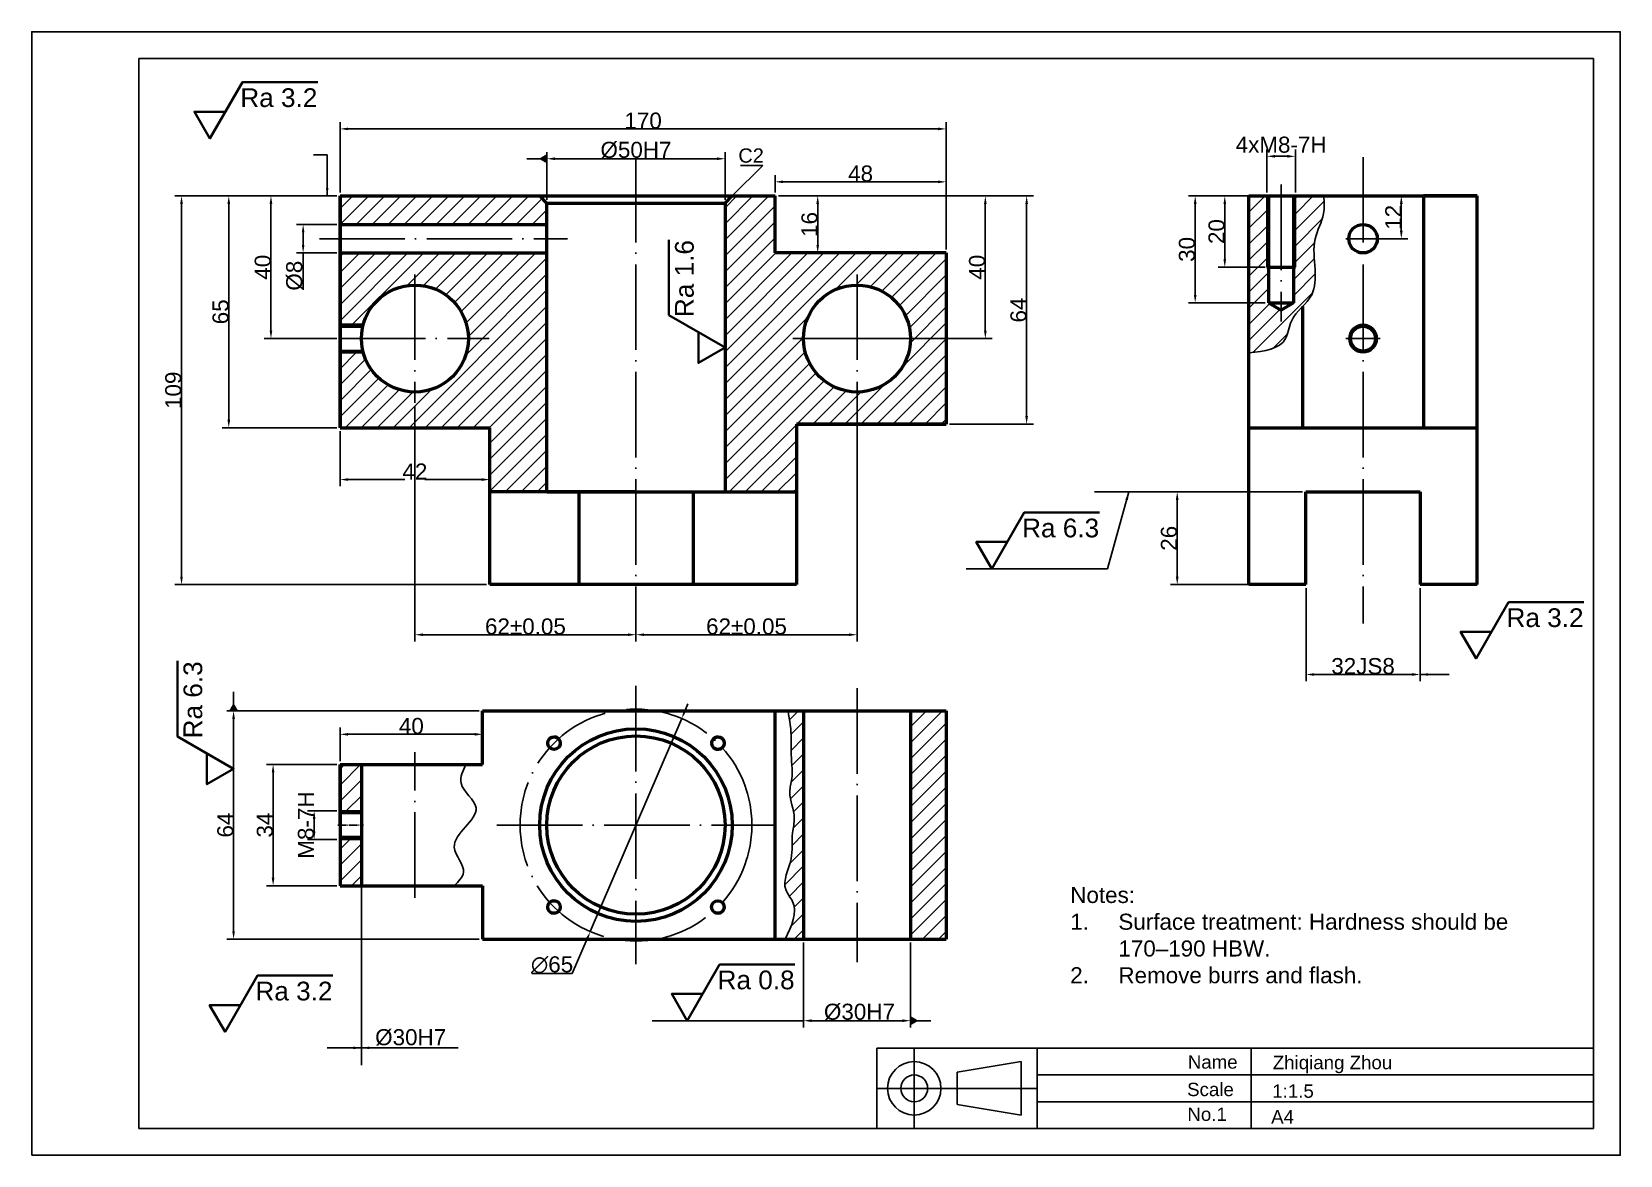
# Model space of a CAD drawing. Header units: millimetres. Extents: x 4996 to 5441, y 2859 to 3174.
import ezdxf

# ---------------------------------------------------------------- set-up
doc = ezdxf.new("R2010")
doc.units = ezdxf.units.MM
doc.linetypes.add('ACAD_ISO04W100', pattern=[30, 24, -3, 0, -3])
doc.layers.add('注解', color=3, linetype='Continuous')
doc.layers.add('辅助', color=1, linetype='ACAD_ISO04W100')
doc.layers.add('粗线', color=7, linetype='Continuous', lineweight=50)
doc.styles.get("Standard").update_dxf_attribs({"font": 'arial.ttf'})
doc.dimstyles.new('机械无尺线', dxfattribs={"dimscale": 2.5, "dimtxt": 1.5, "dimasz": 2, "dimexe": 1.25, "dimexo": 0.625, "dimgap": 0, "dimtad": 1, "dimtoh": 1, "dimdsep": 46, "dimtxsty": 'Standard', "dimcen": 0, "dimadec": 0, "dimazin": 0, "dimtfac": 1, "dimtofl": 0, "dimtmove": 0, "dimatfit": 3, "dimfxl": 0, "dimarcsym": 0})

# ---------------------------------------------------------------- blocks, each defined once
blk = doc.blocks.new('*U11')
blk.add_arc((0, -0.125), 2, 315, 226.76323)
at = {"layer": '粗线'}
blk.add_circle((0, -0.125), 1.75, dxfattribs=at)
blk = doc.blocks.new('*U12')
at = {"color": 0, "linetype": 'ByBlock', "lineweight": -2, "transparency": 16777216}
blk.add_blockref('*U11', (5109.81, 2955.93), dxfattribs=at)
for p, rotation in [((5155.9, 2955.81), 269.9999999999999), ((5109.69, 2909.85), 90.00000000000001), ((5155.77, 2909.72), 180)]:
    blk.add_blockref('*U11', p, dxfattribs=dict(at, rotation=rotation))
blk = doc.blocks.new('*D13')
at = {"layer": 'Defpoints', "color": 0, "transparency": 16777216}
for p in [(5252.24, 3146.89), (5082.24, 3128.1), (5252.24, 3112.1)]:
    blk.add_point(p, dxfattribs=at)
at = {"layer": '注解', "color": 0, "lineweight": -2, "transparency": 16777216}
for p, q in [((5082.24, 3129.04), (5082.24, 3148.76)), ((5084.49, 3146.89), (5249.99, 3146.89)), ((5252.24, 3113.04), (5252.24, 3148.76))]:
    blk.add_line(p, q, dxfattribs=at)
at = {"layer": '注解', "color": 0, "transparency": 16777216}
for points in [[(5084.49, 3147.26), (5084.49, 3146.51), (5082.24, 3146.89)], [(5249.99, 3147.26), (5249.99, 3146.51), (5252.24, 3146.89)]]:
    blk.add_solid(points, dxfattribs=at)
at = {"layer": '注解', "color": 0, "transparency": 16777216, "insert": (5167.24, 3149.18), "char_height": 4.5, "attachment_point": 5}
blk.add_mtext('170', dxfattribs=at)
blk = doc.blocks.new('*D14')
at = {"layer": 'Defpoints', "color": 0, "transparency": 16777216}
for p in [(5204.24, 3128.1), (5204.24, 3112.1), (5216.21, 3112.1)]:
    blk.add_point(p, dxfattribs=at)
at = {"layer": '注解', "color": 0, "lineweight": -2, "transparency": 16777216}
for p, q in [((5205.18, 3128.1), (5218.08, 3128.1)), ((5216.21, 3125.85), (5216.21, 3114.35)), ((5205.18, 3112.1), (5218.08, 3112.1))]:
    blk.add_line(p, q, dxfattribs=at)
at = {"layer": '注解', "color": 0, "transparency": 16777216}
for points in [[(5215.83, 3125.85), (5216.58, 3125.85), (5216.21, 3128.1)], [(5215.83, 3114.35), (5216.58, 3114.35), (5216.21, 3112.1)]]:
    blk.add_solid(points, dxfattribs=at)
at = {"layer": '注解', "color": 0, "transparency": 16777216, "insert": (5213.91, 3120.1), "char_height": 4.5, "attachment_point": 5, "rotation": 90}
blk.add_mtext('16', dxfattribs=at)
blk = doc.blocks.new('*D15')
at = {"layer": 'Defpoints', "color": 0, "transparency": 16777216}
for p in [(5252.24, 3132.05), (5204.24, 3128.1), (5252.24, 3112.1)]:
    blk.add_point(p, dxfattribs=at)
at = {"layer": '注解', "color": 0, "lineweight": -2, "transparency": 16777216}
for p, q in [((5204.24, 3129.04), (5204.24, 3133.92)), ((5206.49, 3132.05), (5249.99, 3132.05)), ((5252.24, 3113.04), (5252.24, 3133.92))]:
    blk.add_line(p, q, dxfattribs=at)
at = {"layer": '注解', "color": 0, "transparency": 16777216}
for points in [[(5206.49, 3132.42), (5206.49, 3131.67), (5204.24, 3132.05)], [(5249.99, 3132.42), (5249.99, 3131.67), (5252.24, 3132.05)]]:
    blk.add_solid(points, dxfattribs=at)
at = {"layer": '注解', "color": 0, "transparency": 16777216, "insert": (5228.24, 3134.35), "char_height": 4.5, "attachment_point": 5}
blk.add_mtext('48', dxfattribs=at)
blk = doc.blocks.new('*D16')
at = {"layer": 'Defpoints', "color": 0, "transparency": 16777216}
for p in [(5204.24, 3128.1), (5227.24, 3088.1), (5263.22, 3088.1)]:
    blk.add_point(p, dxfattribs=at)
at = {"layer": '注解', "color": 0, "lineweight": -2, "transparency": 16777216}
for p, q in [((5205.18, 3128.1), (5265.1, 3128.1)), ((5263.22, 3125.85), (5263.22, 3090.35)), ((5228.18, 3088.1), (5265.1, 3088.1))]:
    blk.add_line(p, q, dxfattribs=at)
at = {"layer": '注解', "color": 0, "transparency": 16777216}
for points in [[(5262.85, 3125.85), (5263.6, 3125.85), (5263.22, 3128.1)], [(5262.85, 3090.35), (5263.6, 3090.35), (5263.22, 3088.1)]]:
    blk.add_solid(points, dxfattribs=at)
at = {"layer": '注解', "color": 0, "transparency": 16777216, "insert": (5260.92, 3108.1), "char_height": 4.5, "attachment_point": 5, "rotation": 90}
blk.add_mtext('40', dxfattribs=at)
blk = doc.blocks.new('*D17')
at = {"layer": 'Defpoints', "color": 0, "transparency": 16777216}
for p in [(5204.24, 3128.1), (5252.24, 3064.1), (5274.81, 3064.1)]:
    blk.add_point(p, dxfattribs=at)
at = {"layer": '注解', "color": 0, "lineweight": -2, "transparency": 16777216}
for p, q in [((5205.18, 3128.1), (5276.69, 3128.1)), ((5274.81, 3125.85), (5274.81, 3066.35)), ((5253.18, 3064.1), (5276.69, 3064.1))]:
    blk.add_line(p, q, dxfattribs=at)
at = {"layer": '注解', "color": 0, "transparency": 16777216}
for points in [[(5274.44, 3125.85), (5275.19, 3125.85), (5274.81, 3128.1)], [(5274.44, 3066.35), (5275.19, 3066.35), (5274.81, 3064.1)]]:
    blk.add_solid(points, dxfattribs=at)
at = {"layer": '注解', "color": 0, "transparency": 16777216, "insert": (5272.52, 3096.1), "char_height": 4.5, "attachment_point": 5, "rotation": 90}
blk.add_mtext('64', dxfattribs=at)
blk = doc.blocks.new('*D18')
at = {"layer": 'Defpoints', "color": 0, "transparency": 16777216}
for p in [(5082.24, 3120.1), (5071.89, 3112.1), (5082.24, 3112.1)]:
    blk.add_point(p, dxfattribs=at)
at = {"layer": '注解', "color": 0, "lineweight": -2, "transparency": 16777216}
for p, q in [((5081.3, 3120.1), (5070.02, 3120.1)), ((5071.89, 3117.85), (5071.89, 3114.35)), ((5081.3, 3112.1), (5070.02, 3112.1)), ((5071.89, 3112.1), (5071.89, 3101.8))]:
    blk.add_line(p, q, dxfattribs=at)
at = {"layer": '注解', "color": 0, "transparency": 16777216}
for points in [[(5071.52, 3117.85), (5072.27, 3117.85), (5071.89, 3120.1)], [(5071.52, 3114.35), (5072.27, 3114.35), (5071.89, 3112.1)]]:
    blk.add_solid(points, dxfattribs=at)
at = {"layer": '注解', "color": 0, "transparency": 16777216, "insert": (5069.47, 3105.73), "char_height": 4.5, "attachment_point": 5, "rotation": 90}
blk.add_mtext('%%C8', dxfattribs=at)
blk = doc.blocks.new('*D19')
at = {"layer": 'Defpoints', "color": 0, "transparency": 16777216}
for p in [(5082.24, 3128.1), (5062.87, 3088.1), (5082.24, 3088.1)]:
    blk.add_point(p, dxfattribs=at)
at = {"layer": '注解', "color": 0, "lineweight": -2, "transparency": 16777216}
for p, q in [((5081.3, 3128.1), (5061, 3128.1)), ((5062.87, 3125.85), (5062.87, 3090.35)), ((5081.3, 3088.1), (5061, 3088.1))]:
    blk.add_line(p, q, dxfattribs=at)
at = {"layer": '注解', "color": 0, "transparency": 16777216}
for points in [[(5062.5, 3125.85), (5063.25, 3125.85), (5062.87, 3128.1)], [(5062.5, 3090.35), (5063.25, 3090.35), (5062.87, 3088.1)]]:
    blk.add_solid(points, dxfattribs=at)
at = {"layer": '注解', "color": 0, "transparency": 16777216, "insert": (5060.58, 3108.1), "char_height": 4.5, "attachment_point": 5, "rotation": 90}
blk.add_mtext('40', dxfattribs=at)
blk = doc.blocks.new('*D20')
at = {"layer": 'Defpoints', "color": 0, "transparency": 16777216}
for p in [(5082.24, 3128.1), (5051.04, 3063.1), (5082.24, 3063.1)]:
    blk.add_point(p, dxfattribs=at)
at = {"layer": '注解', "color": 0, "lineweight": -2, "transparency": 16777216}
for p, q in [((5081.3, 3128.1), (5049.17, 3128.1)), ((5051.04, 3125.85), (5051.04, 3065.35)), ((5081.3, 3063.1), (5049.17, 3063.1))]:
    blk.add_line(p, q, dxfattribs=at)
at = {"layer": '注解', "color": 0, "transparency": 16777216}
for points in [[(5050.67, 3125.85), (5051.42, 3125.85), (5051.04, 3128.1)], [(5050.67, 3065.35), (5051.42, 3065.35), (5051.04, 3063.1)]]:
    blk.add_solid(points, dxfattribs=at)
at = {"layer": '注解', "color": 0, "transparency": 16777216, "insert": (5048.74, 3095.6), "char_height": 4.5, "attachment_point": 5, "rotation": 90}
blk.add_mtext('65', dxfattribs=at)
blk = doc.blocks.new('*D21')
at = {"layer": 'Defpoints', "color": 0, "transparency": 16777216}
for p in [(5082.24, 3128.1), (5037.79, 3019.1), (5124.24, 3019.1)]:
    blk.add_point(p, dxfattribs=at)
at = {"layer": '注解', "color": 0, "lineweight": -2, "transparency": 16777216}
for p, q in [((5081.3, 3128.1), (5035.91, 3128.1)), ((5037.79, 3125.85), (5037.79, 3021.35)), ((5123.3, 3019.1), (5035.91, 3019.1))]:
    blk.add_line(p, q, dxfattribs=at)
at = {"layer": '注解', "color": 0, "transparency": 16777216}
for points in [[(5037.41, 3125.85), (5038.16, 3125.85), (5037.79, 3128.1)], [(5037.41, 3021.35), (5038.16, 3021.35), (5037.79, 3019.1)]]:
    blk.add_solid(points, dxfattribs=at)
at = {"layer": '注解', "color": 0, "transparency": 16777216, "insert": (5035.49, 3073.6), "char_height": 4.5, "attachment_point": 5, "rotation": 90}
blk.add_mtext('109', dxfattribs=at)
blk = doc.blocks.new('*D22')
at = {"layer": 'Defpoints', "color": 0, "transparency": 16777216}
for p in [(5082.24, 3063.1), (5124.24, 3048.56), (5124.24, 3045.1)]:
    blk.add_point(p, dxfattribs=at)
at = {"layer": '注解', "color": 0, "lineweight": -2, "transparency": 16777216}
for p, q in [((5082.24, 3062.16), (5082.24, 3046.69)), ((5084.49, 3048.56), (5100.43, 3048.56)), ((5106.05, 3048.56), (5121.99, 3048.56)), ((5124.24, 3046.04), (5124.24, 3050.44))]:
    blk.add_line(p, q, dxfattribs=at)
at = {"layer": '注解', "color": 0, "transparency": 16777216}
for points in [[(5084.49, 3048.94), (5084.49, 3048.19), (5082.24, 3048.56)], [(5121.99, 3048.94), (5121.99, 3048.19), (5124.24, 3048.56)]]:
    blk.add_solid(points, dxfattribs=at)
at = {"layer": '注解', "color": 0, "transparency": 16777216, "insert": (5103.24, 3050.82), "char_height": 4.5, "attachment_point": 5}
blk.add_mtext('42', dxfattribs=at)
blk = doc.blocks.new('*D23')
at = {"layer": 'Defpoints', "color": 0, "transparency": 16777216}
for p in [(5103.24, 3070.1), (5165.24, 3019.1), (5165.24, 3005.06)]:
    blk.add_point(p, dxfattribs=at)
at = {"layer": '注解', "color": 0, "lineweight": -2, "transparency": 16777216}
for p, q in [((5103.24, 3069.16), (5103.24, 3003.19)), ((5165.24, 3018.16), (5165.24, 3003.19)), ((5105.49, 3005.06), (5162.99, 3005.06))]:
    blk.add_line(p, q, dxfattribs=at)
at = {"layer": '注解', "color": 0, "transparency": 16777216}
for points in [[(5105.49, 3005.44), (5105.49, 3004.69), (5103.24, 3005.06)], [(5162.99, 3005.44), (5162.99, 3004.69), (5165.24, 3005.06)]]:
    blk.add_solid(points, dxfattribs=at)
at = {"layer": '注解', "color": 0, "transparency": 16777216, "insert": (5134.24, 3007.36), "char_height": 4.5, "attachment_point": 5}
blk.add_mtext('62%%P0.05', dxfattribs=at)
blk = doc.blocks.new('*D24')
at = {"layer": 'Defpoints', "color": 0, "transparency": 16777216}
for p in [(5227.24, 3073.1), (5165.24, 3019.1), (5165.24, 3005.06)]:
    blk.add_point(p, dxfattribs=at)
at = {"layer": '注解', "color": 0, "lineweight": -2, "transparency": 16777216}
for p, q in [((5227.24, 3072.16), (5227.24, 3003.19)), ((5165.24, 3018.16), (5165.24, 3003.19)), ((5224.99, 3005.06), (5167.49, 3005.06))]:
    blk.add_line(p, q, dxfattribs=at)
at = {"layer": '注解', "color": 0, "transparency": 16777216}
for points in [[(5167.49, 3005.44), (5167.49, 3004.69), (5165.24, 3005.06)], [(5224.99, 3005.44), (5224.99, 3004.69), (5227.24, 3005.06)]]:
    blk.add_solid(points, dxfattribs=at)
at = {"layer": '注解', "color": 0, "transparency": 16777216, "insert": (5196.24, 3007.36), "char_height": 4.5, "attachment_point": 5}
blk.add_mtext('62%%P0.05', dxfattribs=at)
blk = doc.blocks.new('*D25')
at = {"layer": 'Defpoints', "color": 0, "transparency": 16777216}
for p in [(5190.24, 3138.52), (5140.24, 3126.1), (5190.24, 3126.1)]:
    blk.add_point(p, dxfattribs=at)
at = {"layer": '注解', "color": 0, "lineweight": -2, "transparency": 16777216}
for p, q in [((5140.24, 3127.04), (5140.24, 3140.39)), ((5142.49, 3138.52), (5187.99, 3138.52)), ((5190.24, 3127.04), (5190.24, 3140.39))]:
    blk.add_line(p, q, dxfattribs=at)
at = {"layer": '注解', "color": 0, "transparency": 16777216}
for points in [[(5142.49, 3138.89), (5142.49, 3138.14), (5140.24, 3138.52)], [(5187.99, 3138.89), (5187.99, 3138.14), (5190.24, 3138.52)]]:
    blk.add_solid(points, dxfattribs=at)
at = {"layer": '注解', "color": 0, "transparency": 16777216, "insert": (5165.24, 3140.94), "char_height": 4.5, "attachment_point": 5}
blk.add_mtext('%%C50H7', dxfattribs=at)
blk = doc.blocks.new('*D28')
at = {"layer": 'Defpoints', "color": 0, "transparency": 16777216}
for p in [(5350.18, 3139.2), (5342.18, 3128.1), (5350.18, 3128.1)]:
    blk.add_point(p, dxfattribs=at)
at = {"layer": '注解', "color": 0, "lineweight": -2, "transparency": 16777216}
for p, q in [((5342.18, 3129.04), (5342.18, 3141.08)), ((5350.18, 3129.04), (5350.18, 3141.08)), ((5344.43, 3139.2), (5347.93, 3139.2))]:
    blk.add_line(p, q, dxfattribs=at)
at = {"layer": '注解', "color": 0, "transparency": 16777216}
for points in [[(5344.43, 3139.58), (5344.43, 3138.83), (5342.18, 3139.2)], [(5347.93, 3139.58), (5347.93, 3138.83), (5350.18, 3139.2)]]:
    blk.add_solid(points, dxfattribs=at)
at = {"layer": '注解', "color": 0, "transparency": 16777216, "insert": (5346.18, 3142.44), "char_height": 4.5, "attachment_point": 5}
blk.add_mtext('4xM8-7H', dxfattribs=at)
blk = doc.blocks.new('*D29')
at = {"layer": 'Defpoints', "color": 0, "transparency": 16777216}
for p in [(5342.68, 3128.1), (5330.38, 3108.1), (5342.68, 3108.1)]:
    blk.add_point(p, dxfattribs=at)
at = {"layer": '注解', "color": 0, "lineweight": -2, "transparency": 16777216}
for p, q in [((5341.74, 3128.1), (5328.5, 3128.1)), ((5330.38, 3125.85), (5330.38, 3110.35)), ((5341.74, 3108.1), (5328.5, 3108.1))]:
    blk.add_line(p, q, dxfattribs=at)
at = {"layer": '注解', "color": 0, "transparency": 16777216}
for points in [[(5330, 3125.85), (5330.75, 3125.85), (5330.38, 3128.1)], [(5330, 3110.35), (5330.75, 3110.35), (5330.38, 3108.1)]]:
    blk.add_solid(points, dxfattribs=at)
at = {"layer": '注解', "color": 0, "transparency": 16777216, "insert": (5328.08, 3118.1), "char_height": 4.5, "attachment_point": 5, "rotation": 90}
blk.add_mtext('20', dxfattribs=at)
blk = doc.blocks.new('*D30')
at = {"layer": 'Defpoints', "color": 0, "transparency": 16777216}
for p in [(5341.67, 3128.1), (5322.08, 3098.1), (5342.68, 3098.1)]:
    blk.add_point(p, dxfattribs=at)
at = {"layer": '注解', "color": 0, "lineweight": -2, "transparency": 16777216}
for p, q in [((5340.73, 3128.1), (5320.21, 3128.1)), ((5322.08, 3125.85), (5322.08, 3100.35)), ((5341.74, 3098.1), (5320.21, 3098.1))]:
    blk.add_line(p, q, dxfattribs=at)
at = {"layer": '注解', "color": 0, "transparency": 16777216}
for points in [[(5321.71, 3125.85), (5322.46, 3125.85), (5322.08, 3128.1)], [(5321.71, 3100.35), (5322.46, 3100.35), (5322.08, 3098.1)]]:
    blk.add_solid(points, dxfattribs=at)
at = {"layer": '注解', "color": 0, "transparency": 16777216, "insert": (5319.78, 3113.1), "char_height": 4.5, "attachment_point": 5, "rotation": 90}
blk.add_mtext('30', dxfattribs=at)
blk = doc.blocks.new('*D31')
at = {"layer": 'Defpoints', "color": 0, "transparency": 16777216}
for p in [(5369.16, 3128.1), (5379.89, 3128.1), (5369.16, 3116.1)]:
    blk.add_point(p, dxfattribs=at)
at = {"layer": '注解', "color": 0, "lineweight": -2, "transparency": 16777216}
for p, q in [((5370.09, 3128.1), (5381.76, 3128.1)), ((5379.89, 3118.35), (5379.89, 3125.85)), ((5370.09, 3116.1), (5381.76, 3116.1))]:
    blk.add_line(p, q, dxfattribs=at)
at = {"layer": '注解', "color": 0, "transparency": 16777216}
for points in [[(5379.51, 3125.85), (5380.26, 3125.85), (5379.89, 3128.1)], [(5379.51, 3118.35), (5380.26, 3118.35), (5379.89, 3116.1)]]:
    blk.add_solid(points, dxfattribs=at)
at = {"layer": '注解', "color": 0, "transparency": 16777216, "insert": (5377.63, 3122.1), "char_height": 4.5, "attachment_point": 5, "rotation": 90}
blk.add_mtext('12', dxfattribs=at)
blk = doc.blocks.new('*D32')
at = {"layer": 'Defpoints', "color": 0, "transparency": 16777216}
for p in [(5353.16, 3019.1), (5385.16, 3019.1), (5385.16, 2993.91)]:
    blk.add_point(p, dxfattribs=at)
at = {"layer": '注解', "color": 0, "lineweight": -2, "transparency": 16777216}
for p, q in [((5353.16, 3018.16), (5353.16, 2992.04)), ((5385.16, 3018.16), (5385.16, 2992.04)), ((5355.41, 2993.91), (5382.91, 2993.91))]:
    blk.add_line(p, q, dxfattribs=at)
at = {"layer": '注解', "color": 0, "transparency": 16777216}
for points in [[(5355.41, 2994.29), (5355.41, 2993.54), (5353.16, 2993.91)], [(5382.91, 2994.29), (5382.91, 2993.54), (5385.16, 2993.91)]]:
    blk.add_solid(points, dxfattribs=at)
at = {"layer": '注解', "color": 0, "transparency": 16777216, "insert": (5369.16, 2996.24), "char_height": 4.5, "attachment_point": 5}
blk.add_mtext('32JS8', dxfattribs=at)
blk = doc.blocks.new('*D34')
at = {"layer": 'Defpoints', "color": 0, "transparency": 16777216}
for p in [(5178.06, 2981.55), (5152.42, 2921.82)]:
    blk.add_point(p, dxfattribs=at)
at = {"layer": '注解', "color": 0, "lineweight": -2, "transparency": 16777216}
for p, q in [((5178.95, 2983.62), (5179.83, 2985.69)), ((5178.06, 2981.55), (5152.42, 2921.82)), ((5147.38, 2910.08), (5151.54, 2919.75)), ((5136.01, 2910.08), (5147.38, 2910.08))]:
    blk.add_line(p, q, dxfattribs=at)
at = {"layer": '注解', "color": 0, "transparency": 16777216}
for points in [[(5178.6, 2983.77), (5179.29, 2983.47), (5178.06, 2981.55)], [(5151.19, 2919.9), (5151.88, 2919.61), (5152.42, 2921.82)]]:
    blk.add_solid(points, dxfattribs=at)
at = {"layer": '注解', "color": 0, "transparency": 16777216, "insert": (5141.7, 2912.5), "char_height": 4.5, "attachment_point": 5}
blk.add_mtext('∅65', dxfattribs=at)
blk = doc.blocks.new('*D35')
at = {"layer": 'Defpoints', "color": 0, "transparency": 16777216}
for p in [(5122.24, 2977.14), (5082.24, 2968.69), (5122.24, 2968.69)]:
    blk.add_point(p, dxfattribs=at)
at = {"layer": '注解', "color": 0, "lineweight": -2, "transparency": 16777216}
for p, q in [((5082.24, 2969.62), (5082.24, 2979.01)), ((5084.49, 2977.14), (5119.99, 2977.14)), ((5122.24, 2969.62), (5122.24, 2979.01))]:
    blk.add_line(p, q, dxfattribs=at)
at = {"layer": '注解', "color": 0, "transparency": 16777216}
for points in [[(5084.49, 2977.51), (5084.49, 2976.76), (5082.24, 2977.14)], [(5119.99, 2977.51), (5119.99, 2976.76), (5122.24, 2977.14)]]:
    blk.add_solid(points, dxfattribs=at)
at = {"layer": '注解', "color": 0, "transparency": 16777216, "insert": (5102.24, 2979.44), "char_height": 4.5, "attachment_point": 5}
blk.add_mtext('40', dxfattribs=at)
blk = doc.blocks.new('*D36')
at = {"layer": 'Defpoints', "color": 0, "transparency": 16777216}
for p in [(5122.24, 2983.69), (5052.39, 2919.69), (5122.24, 2919.69)]:
    blk.add_point(p, dxfattribs=at)
at = {"layer": '注解', "color": 0, "lineweight": -2, "transparency": 16777216}
for p, q in [((5121.3, 2983.69), (5050.51, 2983.69)), ((5052.39, 2981.44), (5052.39, 2921.94)), ((5121.3, 2919.69), (5050.51, 2919.69))]:
    blk.add_line(p, q, dxfattribs=at)
at = {"layer": '注解', "color": 0, "transparency": 16777216}
for points in [[(5052.01, 2981.44), (5052.76, 2981.44), (5052.39, 2983.69)], [(5052.01, 2921.94), (5052.76, 2921.94), (5052.39, 2919.69)]]:
    blk.add_solid(points, dxfattribs=at)
at = {"layer": '注解', "color": 0, "transparency": 16777216, "insert": (5050.09, 2951.69), "char_height": 4.5, "attachment_point": 5, "rotation": 90}
blk.add_mtext('64', dxfattribs=at)
blk = doc.blocks.new('*D37')
at = {"layer": 'Defpoints', "color": 0, "transparency": 16777216}
for p in [(5082.24, 2968.69), (5063.47, 2934.69), (5082.24, 2934.69)]:
    blk.add_point(p, dxfattribs=at)
at = {"layer": '注解', "color": 0, "lineweight": -2, "transparency": 16777216}
for p, q in [((5081.3, 2968.69), (5061.59, 2968.69)), ((5063.47, 2966.44), (5063.47, 2936.94)), ((5081.3, 2934.69), (5061.59, 2934.69))]:
    blk.add_line(p, q, dxfattribs=at)
at = {"layer": '注解', "color": 0, "transparency": 16777216}
for points in [[(5063.09, 2966.44), (5063.84, 2966.44), (5063.47, 2968.69)], [(5063.09, 2936.94), (5063.84, 2936.94), (5063.47, 2934.69)]]:
    blk.add_solid(points, dxfattribs=at)
at = {"layer": '注解', "color": 0, "transparency": 16777216, "insert": (5061.17, 2951.69), "char_height": 4.5, "attachment_point": 5, "rotation": 90}
blk.add_mtext('34', dxfattribs=at)
blk = doc.blocks.new('*D38')
at = {"layer": 'Defpoints', "color": 0, "transparency": 16777216}
for p in [(5082.24, 2955.69), (5074.99, 2947.69), (5082.24, 2947.69)]:
    blk.add_point(p, dxfattribs=at)
at = {"layer": '注解', "color": 0, "lineweight": -2, "transparency": 16777216}
for p, q in [((5081.3, 2955.69), (5073.11, 2955.69)), ((5074.99, 2953.44), (5074.99, 2949.94)), ((5081.3, 2947.69), (5073.11, 2947.69))]:
    blk.add_line(p, q, dxfattribs=at)
at = {"layer": '注解', "color": 0, "transparency": 16777216}
for points in [[(5074.61, 2953.44), (5075.36, 2953.44), (5074.99, 2955.69)], [(5074.61, 2949.94), (5075.36, 2949.94), (5074.99, 2947.69)]]:
    blk.add_solid(points, dxfattribs=at)
at = {"layer": '注解', "color": 0, "transparency": 16777216, "insert": (5072.69, 2951.69), "char_height": 4.5, "attachment_point": 5, "rotation": 90}
blk.add_mtext('M8-7H', dxfattribs=at)
blk = doc.blocks.new('*D39')
at = {"layer": 'Defpoints', "color": 0, "transparency": 16777216}
for p in [(5212.24, 2919.69), (5242.24, 2919.69), (5242.24, 2896.84)]:
    blk.add_point(p, dxfattribs=at)
at = {"layer": '注解', "color": 0, "lineweight": -2, "transparency": 16777216}
for p, q in [((5212.24, 2918.75), (5212.24, 2894.97)), ((5242.24, 2918.75), (5242.24, 2894.97)), ((5214.49, 2896.84), (5239.99, 2896.84))]:
    blk.add_line(p, q, dxfattribs=at)
at = {"layer": '注解', "color": 0, "transparency": 16777216}
for points in [[(5214.49, 2897.22), (5214.49, 2896.47), (5212.24, 2896.84)], [(5239.99, 2897.22), (5239.99, 2896.47), (5242.24, 2896.84)]]:
    blk.add_solid(points, dxfattribs=at)
at = {"layer": '注解', "color": 0, "transparency": 16777216, "insert": (5227.92, 2899.27), "char_height": 4.5, "attachment_point": 5}
blk.add_mtext('%%C30H7', dxfattribs=at)
blk = doc.blocks.new('粗超度')
at = {"color": 3, "lineweight": 35}
blk.add_lwpolyline([(2.89, 5), (-2.89, 5), (0, 0), (6.06, 10.5), (20.15, 10.5)], dxfattribs=at)
at = {"color": 3}
blk.add_attdef('粗糙度', (5.68, 5.87), '', height=3.5, dxfattribs=at)

msp = doc.modelspace()

# ---------------------------------------------------------------- hatches: boundary and pattern name
at = {"layer": '注解'}
h = msp.add_hatch(dxfattribs=at)
h.set_pattern_fill('LINE', color=4, angle=45)
h.paths.add_polyline_path([(5140.241, 3126.101), (5138.241, 3128.101), (5082.241, 3128.101), (5082.241, 3120.101), (5140.241, 3120.101)])
h.paths.add_polyline_path([(5140.241, 3112.101), (5082.241, 3112.101), (5082.241, 3092.101), (5088.784, 3092.101, -0.8733857), (5118.241, 3088.101, -0.8733857), (5088.784, 3084.101), (5082.241, 3084.101), (5082.241, 3063.101), (5124.241, 3063.101), (5124.241, 3045.101), (5140.241, 3045.101)])
h.paths.add_polyline_path([(5210.241, 3064.101), (5252.241, 3064.101), (5252.241, 3112.101), (5204.241, 3112.101), (5204.241, 3128.101), (5192.241, 3128.101), (5190.241, 3126.101), (5190.241, 3045.101), (5210.241, 3045.101)])
h.paths.add_polyline_path([(5212.241, 3088.101, -1), (5242.241, 3088.101, -1)], flags=16)
edge = h.paths.add_edge_path()
edge.add_line((5346.175, 3096.081), (5342.675, 3098.101))
edge.add_line((5342.675, 3098.101), (5342.675, 3108.101))
edge.add_line((5342.675, 3108.101), (5342.175, 3108.101))
edge.add_line((5342.175, 3108.101), (5342.175, 3128.101))
edge.add_line((5342.175, 3128.101), (5337.156, 3128.101))
edge.add_line((5337.156, 3128.101), (5337.156, 3084.07))
edge.add_spline(control_points=[(5337.156, 3084.07), (5341.486, 3084.605), (5347.85, 3085.39), (5348.529, 3093.294), (5350.979, 3095.832), (5352.156, 3097.075)], knot_values=[0, 0, 0, 0, 11.0446896, 16.235137, 21.273886, 21.273886, 21.273886, 21.273886], degree=3, periodic=0)
edge.add_spline(control_points=[(5352.156, 3097.075), (5353.155, 3098.13), (5355.758, 3100.926), (5355.933, 3108.071), (5354.651, 3115.845), (5358.606, 3122.25), (5358.25, 3126.436), (5358.109, 3128.101)], knot_values=[21.273886, 21.273886, 21.273886, 21.273886, 25.5481206, 32.6538966, 41.306128, 48.7706968, 53.7003878, 53.7003878, 53.7003878, 53.7003878], degree=3, periodic=0)
edge.add_line((5358.109, 3128.101), (5350.175, 3128.101))
edge.add_line((5350.175, 3128.101), (5350.175, 3108.101))
edge.add_line((5350.175, 3108.101), (5349.675, 3108.101))
edge.add_line((5349.675, 3108.101), (5349.675, 3098.101))
edge.add_line((5349.675, 3098.101), (5346.175, 3096.081))
h.paths.add_polyline_path([(5252.241, 2983.687), (5242.241, 2983.687), (5242.241, 2919.687), (5252.241, 2919.687)])
edge = h.paths.add_edge_path()
edge.add_line((5212.241, 2983.687), (5207.884, 2983.687))
edge.add_spline(control_points=[(5207.884, 2983.687), (5208.341, 2981.085), (5208.997, 2977.341), (5208.525, 2970.978), (5209.541, 2965.986), (5207.674, 2959.768), (5210.32, 2954.759), (5208.672, 2948.465), (5209.665, 2941.798), (5205.496, 2934.85), (5211.297, 2928.422), (5208.888, 2923.397), (5207.109, 2919.687)], knot_values=[0, 0, 0, 0, 7.8786184, 11.3311481, 19.0829931, 22.7892822, 30.2246109, 34.4100531, 41.7485393, 50.4824708, 54.3013397, 65.080371, 65.080371, 65.080371, 65.080371], degree=3, periodic=0)
edge.add_line((5207.109, 2919.687), (5212.241, 2919.687))
edge.add_line((5212.241, 2919.687), (5212.241, 2983.687))
h.paths.add_polyline_path([(5088.241, 2947.687), (5082.241, 2947.687), (5082.241, 2934.687), (5088.241, 2934.687)])
h.paths.add_polyline_path([(5088.241, 2968.687), (5082.241, 2968.687), (5082.241, 2955.687), (5088.241, 2955.687)])

# ---------------------------------------------------------------- linework, layer by layer
for p, q in [((5433.786, 3166.622), (5025.786, 3166.622)), ((5025.786, 3166.622), (5025.786, 2866.622)), ((5433.786, 3166.622), (5433.786, 2866.622)), ((5342.175, 3128.101), (5342.175, 3108.101)), ((5350.175, 3128.101), (5350.175, 3108.101)), ((5082.241, 3092.101), (5088.784, 3092.101)), ((5082.241, 3084.101), (5088.784, 3084.101)), ((5082.241, 2951.687), (5082.241, 2955.687)), ((5082.241, 2955.687), (5088.241, 2955.687)), ((5088.241, 2955.687), (5088.241, 2947.687)), ((5088.241, 2947.687), (5082.241, 2947.687)), ((5433.786, 2904.122), (5433.786, 2866.622)), ((5433.786, 2889.122), (5232.786, 2889.122)), ((5232.786, 2889.122), (5232.786, 2866.622)), ((5243.286, 2889.122), (5243.286, 2866.622)), ((5277.786, 2889.122), (5277.786, 2866.622)), ((5337.786, 2889.122), (5337.786, 2866.622)), ((5255.286, 2882.372), (5273.286, 2885.372)), ((5273.286, 2877.872), (5273.286, 2885.372)), ((5255.286, 2877.872), (5255.286, 2882.372)), ((5277.786, 2881.622), (5433.786, 2881.622)), ((5277.786, 2877.872), (5232.786, 2877.872)), ((5255.286, 2877.872), (5255.286, 2873.372)), ((5273.286, 2877.872), (5273.286, 2870.372)), ((5277.786, 2874.122), (5433.786, 2874.122)), ((5255.286, 2873.372), (5273.286, 2870.372)), ((5433.786, 2866.622), (5025.786, 2866.622)), ((5232.786, 2866.622), (5433.786, 2866.622))]:
    msp.add_line(p, q)
msp.add_lwpolyline([(4995.786, 2859.122), (5441.286, 2859.122), (5441.286, 3174.122), (4995.786, 3174.122)], close=True)
for centre, radius in [((5369.156, 3088.101), 4), ((5243.286, 2877.872), 7.5), ((5243.286, 2877.872), 3.75)]:
    msp.add_circle(centre, radius)
for points in [[(5337.156, 3084.07), (5347.439, 3088.101), (5349.081, 3093.026), (5354.757, 3100.408), (5355.715, 3107.449), (5355.715, 3116.101), (5358.109, 3123.172), (5358.109, 3128.101)], [(5207.884, 2983.687), (5208.8, 2975.862), (5208.73, 2972.41), (5208.941, 2964.661), (5208.378, 2960.998), (5209.646, 2953.672), (5209.153, 2949.516), (5208.73, 2942.189), (5207.25, 2933.582), (5209.153, 2930.271), (5207.109, 2919.687)], [(5117.542, 2968.687), (5116.196, 2963.446), (5120.377, 2956.504), (5114.282, 2945.455), (5116.904, 2938.442), (5114.211, 2934.687)]]:
    msp.add_spline(points, degree=3)
for p, q in [((5192.241, 3128.101), (5200.788, 3136.649)), ((5200.788, 3136.649), (5194.573, 3136.649)), ((5352.219, 3045.101), (5293.841, 3045.101)), ((5317.033, 3042.851), (5317.033, 3021.351)), ((5352.219, 3019.101), (5315.158, 3019.101)), ((5088.241, 2934.687), (5088.241, 2884.415)), ((5212.241, 2896.843), (5169.798, 2896.843))]:
    msp.add_line(p, q, dxfattribs=at)
for points in [[(5316.658, 3042.851), (5317.408, 3042.851), (5317.033, 3045.101)], [(5316.658, 3021.351), (5317.408, 3021.351), (5317.033, 3019.101)]]:
    msp.add_solid(points, dxfattribs=at)
at = {"layer": '粗线'}
for p, q in [((5082.241, 3128.101), (5192.241, 3128.101)), ((5082.241, 3063.101), (5082.241, 3128.101)), ((5082.241, 3128.101), (5082.241, 3116.101)), ((5082.241, 3128.101), (5082.241, 3063.101)), ((5082.241, 3128.101), (5138.241, 3128.101)), ((5140.241, 3126.101), (5138.241, 3128.101)), ((5190.241, 3126.101), (5192.241, 3128.101)), ((5192.241, 3128.101), (5204.241, 3128.101)), ((5204.241, 3112.101), (5204.241, 3128.101)), ((5337.156, 3019.101), (5337.156, 3128.101)), ((5337.156, 3128.101), (5352.156, 3128.101)), ((5337.156, 3128.101), (5401.156, 3128.101)), ((5337.156, 3128.101), (5346.175, 3128.101)), ((5342.675, 3128.101), (5342.675, 3100.754)), ((5342.675, 3128.101), (5342.675, 3108.101)), ((5349.675, 3128.101), (5349.675, 3098.101)), ((5401.156, 3128.101), (5386.156, 3128.101)), ((5386.156, 3128.101), (5386.156, 3063.101)), ((5401.156, 3019.101), (5401.156, 3128.101)), ((5140.241, 3045.101), (5140.241, 3126.101)), ((5140.241, 3126.101), (5190.241, 3126.101)), ((5190.241, 3126.101), (5190.241, 3045.101)), ((5082.241, 3120.101), (5140.241, 3120.101)), ((5082.241, 3112.101), (5140.241, 3112.101)), ((5252.241, 3112.101), (5204.241, 3112.101)), ((5252.241, 3112.101), (5252.241, 3064.101)), ((5342.175, 3108.101), (5350.175, 3108.101)), ((5342.675, 3108.101), (5342.675, 3098.101)), ((5342.675, 3098.101), (5349.675, 3098.101)), ((5342.675, 3098.101), (5346.175, 3096.081)), ((5349.675, 3098.101), (5346.175, 3096.081)), ((5352.156, 3097.075), (5352.156, 3063.101)), ((5082.241, 3091.601), (5088.655, 3091.601)), ((5082.241, 3084.601), (5088.655, 3084.601)), ((5082.241, 3063.101), (5124.241, 3063.101)), ((5124.241, 3019.101), (5124.241, 3063.101)), ((5210.241, 3064.101), (5252.241, 3064.101)), ((5252.241, 3064.101), (5210.241, 3064.101)), ((5210.241, 3064.101), (5210.241, 3019.101)), ((5337.156, 3063.101), (5401.156, 3063.101)), ((5124.241, 3019.101), (5124.241, 3045.101)), ((5165.241, 3045.101), (5124.241, 3045.101)), ((5140.241, 3045.101), (5210.241, 3045.101)), ((5149.241, 3045.101), (5149.241, 3019.101)), ((5165.241, 3045.101), (5181.241, 3045.101)), ((5181.241, 3045.101), (5181.241, 3019.101)), ((5353.156, 3045.101), (5385.156, 3045.101)), ((5353.156, 3019.101), (5353.156, 3045.101)), ((5385.156, 3045.101), (5385.156, 3019.101)), ((5165.241, 3019.101), (5124.241, 3019.101)), ((5165.241, 3019.101), (5124.241, 3019.101)), ((5210.241, 3019.101), (5140.241, 3019.101)), ((5353.156, 3019.101), (5337.156, 3019.101)), ((5353.156, 3019.101), (5337.156, 3019.101)), ((5401.156, 3019.101), (5385.156, 3019.101)), ((5122.241, 2968.687), (5122.241, 2983.687)), ((5122.241, 2983.687), (5252.241, 2983.687)), ((5204.241, 2919.687), (5204.241, 2983.687)), ((5212.241, 2983.687), (5212.241, 2919.687)), ((5242.241, 2983.687), (5242.241, 2919.687)), ((5252.241, 2983.687), (5252.241, 2919.687)), ((5082.241, 2951.687), (5082.241, 2968.687)), ((5082.241, 2968.687), (5122.241, 2968.687)), ((5082.241, 2968.687), (5082.241, 2934.687)), ((5088.241, 2968.687), (5088.241, 2934.687)), ((5082.241, 2951.687), (5082.241, 2955.187)), ((5082.241, 2955.187), (5088.241, 2955.187)), ((5088.241, 2955.187), (5088.241, 2948.187)), ((5088.241, 2948.187), (5082.241, 2948.187)), ((5082.241, 2934.687), (5122.241, 2934.687)), ((5122.241, 2934.687), (5122.241, 2919.687)), ((5122.241, 2919.687), (5252.241, 2919.687))]:
    msp.add_line(p, q, dxfattribs=at)
for centre, radius in [((5369.156, 3116.101), 4), ((5103.241, 3088.101), 15), ((5227.241, 3088.101), 15), ((5369.156, 3088.101), 3.5), ((5165.241, 2951.687), 27), ((5165.241, 2951.687), 25)]:
    msp.add_circle(centre, radius, dxfattribs=at)
at = {"layer": '辅助'}
for p, q in [((5165.241, 3139.001), (5165.241, 3008.201)), ((5369.156, 3139), (5369.156, 3008.217)), ((5346.175, 3131.304), (5346.175, 3092.879)), ((5076.441, 3116.101), (5146.041, 3116.101)), ((5364.356, 3116.101), (5373.956, 3116.101)), ((5103.241, 3106.101), (5103.241, 3070.101)), ((5227.241, 3106.101), (5227.241, 3070.101)), ((5082.241, 3088.101), (5124.055, 3088.101)), ((5209.241, 3088.101), (5245.241, 3088.101)), ((5364.356, 3088.101), (5373.956, 3088.101)), ((5165.241, 2990.687), (5165.241, 2912.687)), ((5227.241, 2990.087), (5227.241, 2913.287)), ((5103.241, 2931.287), (5103.241, 2972.087)), ((5126.241, 2951.687), (5204.241, 2951.687))]:
    msp.add_line(p, q, dxfattribs=at)
at = {"layer": '辅助', "ltscale": 0.1}
msp.add_line((5081.641, 2951.687), (5088.841, 2951.687), dxfattribs=at)
at = {"layer": '辅助'}
msp.add_circle((5165.241, 2951.687), 32.5, dxfattribs=at)

# ---------------------------------------------------------------- block references
msp.add_blockref('*U12', (32.449, 18.861))
at = {"layer": '注解', "xscale": 1.5, "yscale": 1.5, "zscale": 1.5}
for p, values in [((5045.756, 3144.22), {'粗糙度': 'Ra 3.2'}), ((5265.013, 3023.565), {'粗糙度': 'Ra 6.3'}), ((5400.869, 2998.413), {'粗糙度': 'Ra 3.2'}), ((5049.996, 2893.72), {'粗糙度': 'Ra 3.2'}), ((5179.607, 2896.843), {'粗糙度': 'Ra 0.8'})]:
    msp.add_blockref('粗超度', p, dxfattribs=at).add_auto_attribs(values)
at = {"layer": '注解', "xscale": 1.5, "yscale": 1.5, "zscale": 1.5, "rotation": 90}
for p, values in [((5190.241, 3085.601), {'粗糙度': 'Ra 1.6'}), ((5052.389, 2967.471), {'粗糙度': 'Ra 6.3'})]:
    msp.add_blockref('粗超度', p, dxfattribs=at).add_auto_attribs(values)

# ---------------------------------------------------------------- texts
for s, p in [('Name', (5320.005, 2883.39)), ('Zhiqiang Zhou', (5343.841, 2883.241)), ('Scale', (5319.815, 2875.693)), ('1:1.5', (5343.701, 2875.224))]:
    msp.add_text(s, height=3.75).set_placement(p)
at = {"char_height": 3.75, "attachment_point": 1}
for s, insert in [('No.1', (5319.897, 2872.488)), ('A4', (5343.388, 2871.764))]:
    msp.add_mtext_dynamic_manual_height_columns(s, width=60, gutter_width=18.75, heights=[6.262], dxfattribs=dict(at, insert=insert))
at = {"layer": '注解'}
for s, height, p in [('C2', 4, (5193.955, 3137.423)), ('%%C30H7', 4.5, (5092.096, 2889.968))]:
    msp.add_text(s, height=height, dxfattribs=at).set_placement(p)
at = {"layer": '注解', "insert": (5314.735, 3032.101), "char_height": 4.5, "attachment_point": 5, "rotation": 90}
msp.add_mtext('26', dxfattribs=at)
at = {"layer": '注解', "insert": (5287.033, 2934.344), "char_height": 4.5, "attachment_point": 1}
msp.add_mtext_dynamic_manual_height_columns('Notes:\\P\\pi-13.5,l13.5,t13.5;1.^ISurface treatment: Hardness should be 170–190 HBW.\\P2.^IRemove burrs and flash.', width=129.79099, gutter_width=9.004, heights=[0], dxfattribs=at)

# ---------------------------------------------------------------- dimensions: what is measured, and where the dimension line sits
at = {"layer": '注解'}
for base, p1, picture, middle in [((5252.241, 3146.885), (5082.241, 3128.101), '*D13', (5167.241, 3146.885)), ((5252.241, 3132.048), (5204.241, 3128.101), '*D15', (5228.241, 3132.048))]:
    dim = msp.add_linear_dim(base=base, p1=p1, p2=(5252.241, 3112.101), dimstyle='机械无尺线', override={"dimscale": 1.5, "dimtxt": 3, "dimasz": 1.5, "dimtoh": 0, "dimtofl": 1, "dimarcsym": 1}, dxfattribs=at)
    dim.commit()
    dim.dimension.update_dxf_attribs({"geometry": picture, "text_midpoint": middle, "dimtype": 160})
for base, p1, p2, text, override, picture, middle in [((5350.175, 3139.205), (5342.175, 3128.101), (5350.175, 3128.101), '4xM<>-7H', {"dimscale": 1.5, "dimtxt": 3, "dimasz": 1.5, "dimgap": 0.625, "dimtoh": 0, "dimtofl": 1, "dimarcsym": 1}, '*D28', (5346.175, 3139.205)), ((5190.241, 3138.516), (5140.241, 3126.101), (5190.241, 3126.101), '%%C<>H7', {"dimscale": 1.5, "dimtxt": 3, "dimasz": 1.5, "dimtoh": 0, "dimtofl": 1, "dimarcsym": 1}, '*D25', (5165.241, 3138.516)), ((5242.241, 2896.843), (5212.241, 2919.687), (5242.241, 2919.687), '%%C<>H7', {"dimscale": 1.5, "dimtxt": 3, "dimasz": 1.5, "dimtofl": 1, "dimarcsym": 1}, '*D39', (5227.917, 2896.843))]:
    dim = msp.add_linear_dim(base=base, p1=p1, p2=p2, text=text, dimstyle='机械无尺线', override=override, dxfattribs=at)
    dim.commit()
    dim.dimension.update_dxf_attribs({"geometry": picture, "text_midpoint": middle, "dimtype": 160})
for base, p1, p2, override, picture, middle in [((5037.788, 3019.101), (5082.241, 3128.101), (5124.241, 3019.101), {"dimscale": 1.5, "dimtxt": 3, "dimasz": 1.5, "dimtoh": 0, "dimtofl": 1, "dimarcsym": 1}, '*D21', (5035.49, 3073.601)), ((5051.04, 3063.101), (5082.241, 3128.101), (5082.241, 3063.101), {"dimscale": 1.5, "dimtxt": 3, "dimasz": 1.5, "dimtoh": 0, "dimtofl": 1, "dimarcsym": 1}, '*D20', (5048.743, 3095.601)), ((5216.207, 3112.101), (5204.241, 3128.101), (5204.241, 3112.101), {"dimscale": 1.5, "dimtxt": 3, "dimasz": 1.5, "dimtoh": 0, "dimtofl": 1, "dimarcsym": 1}, '*D14', (5213.91, 3120.101)), ((5263.221, 3088.101), (5204.241, 3128.101), (5227.241, 3088.101), {"dimscale": 1.5, "dimtxt": 3, "dimasz": 1.5, "dimtoh": 0, "dimtofl": 1, "dimarcsym": 1}, '*D16', (5260.923, 3108.101)), ((5274.814, 3064.101), (5204.241, 3128.101), (5252.241, 3064.101), {"dimscale": 1.5, "dimtxt": 3, "dimasz": 1.5, "dimtoh": 0, "dimtofl": 1, "dimarcsym": 1}, '*D17', (5272.516, 3096.101)), ((5322.082, 3098.101), (5341.666, 3128.101), (5342.675, 3098.101), {"dimscale": 1.5, "dimtxt": 3, "dimasz": 1.5, "dimtofl": 1, "dimarcsym": 1}, '*D30', (5319.783, 3113.101)), ((5330.377, 3108.101), (5342.675, 3128.101), (5342.675, 3108.101), {"dimscale": 1.5, "dimtxt": 3, "dimasz": 1.5, "dimtofl": 1, "dimarcsym": 1}, '*D29', (5328.079, 3118.101)), ((5379.889, 3128.101), (5369.156, 3116.101), (5369.156, 3128.101), {"dimscale": 1.5, "dimtxt": 3, "dimasz": 1.5, "dimtofl": 1, "dimarcsym": 1}, '*D31', (5377.63, 3122.101)), ((5052.389, 2919.687), (5122.241, 2983.687), (5122.241, 2919.687), {"dimscale": 1.5, "dimtxt": 3, "dimasz": 1.5, "dimtofl": 1, "dimarcsym": 1}, '*D36', (5050.092, 2951.687)), ((5063.469, 2934.687), (5082.241, 2968.687), (5082.241, 2934.687), {"dimscale": 1.5, "dimtxt": 3, "dimasz": 1.5, "dimtofl": 1, "dimarcsym": 1}, '*D37', (5061.17, 2951.687))]:
    dim = msp.add_linear_dim(base=base, p1=p1, p2=p2, angle=90, dimstyle='机械无尺线', override=override, dxfattribs=at)
    dim.commit()
    dim.dimension.update_dxf_attribs({"geometry": picture, "text_midpoint": middle})
dim = msp.add_linear_dim(base=(5062.874, 3088.101), p1=(5082.241, 3128.101), p2=(5082.241, 3088.101), angle=90, dimstyle='机械无尺线', override={"dimscale": 1.5, "dimtxt": 3, "dimasz": 1.5, "dimtoh": 0, "dimtofl": 1, "dimarcsym": 1}, dxfattribs=at)
dim.commit()
dim.dimension.update_dxf_attribs({"geometry": '*D19', "text_midpoint": (5062.874, 3108.101), "dimtype": 160})
for base, p1, p2, text, override, picture, middle in [((5071.892, 3112.101), (5082.241, 3120.101), (5082.241, 3112.101), '%%C<>', {"dimscale": 1.5, "dimtxt": 3, "dimasz": 1.5, "dimtoh": 0, "dimtofl": 1, "dimarcsym": 1}, '*D18', (5071.892, 3105.73)), ((5074.987, 2947.687), (5082.241, 2955.687), (5082.241, 2947.687), 'M<>-7H', {"dimscale": 1.5, "dimtxt": 3, "dimasz": 1.5, "dimtofl": 1, "dimarcsym": 1}, '*D38', (5074.987, 2951.687))]:
    dim = msp.add_linear_dim(base=base, p1=p1, p2=p2, angle=90, text=text, dimstyle='机械无尺线', override=override, dxfattribs=at)
    dim.commit()
    dim.dimension.update_dxf_attribs({"geometry": picture, "text_midpoint": middle, "dimtype": 160})
for base, p1, p2, text, override, picture, middle in [((5165.241, 3005.062), (5103.241, 3070.101), (5165.241, 3019.101), '62%%P0.05', {"dimscale": 1.5, "dimtxt": 3, "dimasz": 1.5, "dimtoh": 0, "dimtofl": 1, "dimarcsym": 1}, '*D23', (5134.241, 3007.36)), ((5165.241, 3005.062), (5227.241, 3073.101), (5165.241, 3019.101), '<>%%P0.05', {"dimscale": 1.5, "dimtxt": 3, "dimasz": 1.5, "dimtoh": 0, "dimtofl": 1, "dimarcsym": 1}, '*D24', (5196.241, 3007.36)), ((5385.156, 2993.913), (5353.156, 3019.101), (5385.156, 3019.101), '<>JS8', {"dimscale": 1.5, "dimtxt": 3, "dimasz": 1.5, "dimtofl": 1, "dimarcsym": 1}, '*D32', (5369.156, 2996.241))]:
    dim = msp.add_linear_dim(base=base, p1=p1, p2=p2, text=text, dimstyle='机械无尺线', override=override, dxfattribs=at)
    dim.commit()
    dim.dimension.update_dxf_attribs({"geometry": picture, "text_midpoint": middle})
for base, p1, p2, override, picture, middle in [((5124.241, 3048.56), (5082.241, 3063.101), (5124.241, 3045.101), {"dimscale": 1.5, "dimtxt": 3, "dimasz": 1.5, "dimtoh": 0, "dimtofl": 1, "dimarcsym": 1}, '*D22', (5103.241, 3050.819)), ((5122.241, 2977.138), (5082.241, 2968.687), (5122.241, 2968.687), {"dimscale": 1.5, "dimtxt": 3, "dimasz": 1.5, "dimtofl": 1, "dimarcsym": 1}, '*D35', (5102.241, 2979.435))]:
    dim = msp.add_linear_dim(base=base, p1=p1, p2=p2, dimstyle='机械无尺线', override=override, dxfattribs=at)
    dim.commit()
    dim.dimension.update_dxf_attribs({"geometry": picture, "text_midpoint": middle})
dim = msp.add_diameter_dim_2p(p1=(5178.058, 2981.553), p2=(5152.423, 2921.822), dimstyle='机械无尺线', override={"dimscale": 1.5, "dimtxt": 3, "dimasz": 1.5, "dimtofl": 1, "dimarcsym": 1}, dxfattribs=at)
dim.commit()
dim.dimension.update_dxf_attribs({"geometry": '*D34', "text_midpoint": (5141.696, 2910.08), "dimtype": 163})

# ---------------------------------------------------------------- leaders
for points, override in [([(5078.648, 3128.101), (5078.648, 3139.603), (5074.796, 3139.603)], {"dimscale": 1.5, "dimtxt": 3, "dimasz": 1.5, "dimgap": 0, "dimtad": 0, "dimtofl": 1, "dimarcsym": 1}), ([(5140.241, 3138.516), (5134.642, 3138.516)], {"dimscale": 1.5, "dimtxt": 3, "dimasz": 1.5, "dimgap": 0, "dimtad": 0, "dimtofl": 1, "dimldrblk": 'DatumFilled', "dimarcsym": 1}), ([(5303.477, 3045.101), (5297.463, 3023.565), (5257.814, 3023.565)], {"dimscale": 1.5, "dimtxt": 3, "dimasz": 1.5, "dimgap": 0, "dimtad": 0, "dimtofl": 1, "dimarcsym": 1}), ([(5385.156, 2993.913), (5393.264, 2993.913)], {"dimscale": 1.5, "dimtxt": 3, "dimasz": 1.5, "dimgap": 0, "dimtad": 0, "dimtofl": 1, "dimarcsym": 1}), ([(5052.389, 2983.687), (5052.389, 2989.087)], {"dimscale": 1.5, "dimtxt": 3, "dimasz": 1.5, "dimgap": 0, "dimtad": 0, "dimtofl": 1, "dimldrblk": 'DatumFilled', "dimarcsym": 1}), ([(5242.241, 2896.843), (5247.902, 2896.843)], {"dimscale": 1.5, "dimtxt": 3, "dimasz": 1.5, "dimgap": 0, "dimtad": 0, "dimtofl": 1, "dimldrblk": 'DatumFilled', "dimarcsym": 1}), ([(5088.241, 2889.22), (5078.592, 2889.22)], {"dimscale": 1.5, "dimtxt": 3, "dimasz": 1.5, "dimgap": 0, "dimtad": 0, "dimtofl": 1, "dimarcsym": 1}), ([(5088.241, 2889.22), (5115.415, 2889.22)], {"dimscale": 1.5, "dimtxt": 3, "dimasz": 1.5, "dimgap": 0, "dimtad": 0, "dimtofl": 1, "dimarcsym": 1})]:
    msp.add_leader(points, dimstyle='机械无尺线', override=override, dxfattribs=at)

doc.saveas('drawing.dxf')
